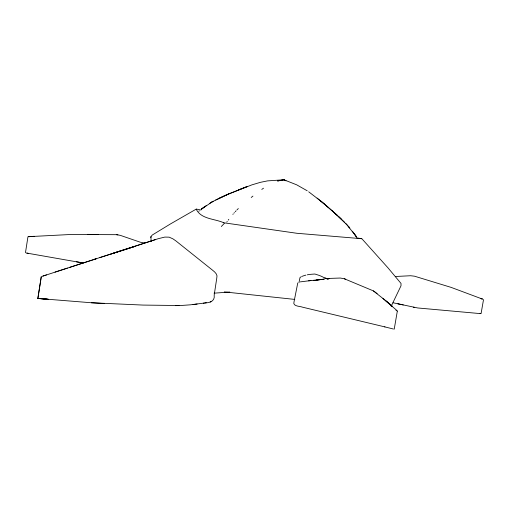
<?xml version="1.0" encoding="UTF-8"?>
<svg xmlns="http://www.w3.org/2000/svg" width="509" height="509" viewBox="0 0 509 509"><rect width="100%" height="100%" fill="white"/><g stroke="black" fill="none" stroke-linecap="round" stroke-linejoin="round"><path stroke-width="0.76" d="M41.242 276.871L37.851 298.446L91.315 302.753L143.112 305.082L180.517 305.534L190.461 304.821L204.217 303.065M25.463 252.763L27.957 236.685L29.567 236.691M41.006 278.391L37.889 298.389M196.239 209.244C201.182 219.315 214.671 218.641 223.782 222.764M41.064 277.799L41.248 276.635M397.338 311.037L395.932 310.197M394.227 329.151L397.351 310.961M298.942 282.8L299.979 277.621L301.252 276.661M481.069 313.639L483.544 299.489M391.192 306.253L400.997 285.823L401.016 283.43L387.979 267.842L361.848 238.708M297.765 282.94L294.087 301.544C292.045 306.583 300.234 306.119 302.594 307.194L384.957 326.924M226.804 222.039L227.249 221.434M228.255 220.085L228.815 219.354M232.855 214.378L233.243 213.933M234.032 213.036L234.433 212.59M235.26 211.687L236.112 210.79M221.326 226.518L224.348 223.356M236.984 209.893L238.327 208.556M204.962 302.957C209.842 302.791 215.11 301.239 214.187 295.086L216.751 278.258C218.304 273.874 213.659 271.195 210.904 268.879L175.853 240.872L172.895 238.829L169.115 237.156L164.814 237.086L158.318 238.676L113.456 253.221M198.764 211.28L199.324 210.809M251.217 197.467L252.935 196.105M206.533 205.381L201.316 209.212L212.584 201.621L228.617 193.961L251.936 184.856L260.474 182.317L267.486 180.892L283.958 179.785L296.69 184.824L307.201 190.78M201.316 209.212L204.618 206.718M261.766 189.418L263.509 188.196M209.695 203.326L213.188 201.284M211.407 202.302L211.992 201.958M196.296 209.078L170.464 223.935L152.127 235.113L150.906 236.908L151.148 241.533M215.695 199.948L228.624 193.961M218.336 198.625L224.017 195.971M225.525 195.303L247.508 186.409L238.645 189.812M46.535 274.898L42.145 276.336M43.042 276.043L96.086 258.82L69.243 267.486M67.411 268.084L55.08 272.092M155.309 239.637L94.229 259.386M111.108 253.959L134.872 246.426L99.923 257.554M210.955 301.761L210.185 301.996M313.264 280.618L324.316 279.117L316.471 280.014M307.302 274.815L308.257 274.65A62.995 51.638 -70.9 0 1 311.018 274.294L314.626 274.033A4.059 3.359 -74.3 0 1 315.141 274.096L318.545 275.191A61.226 50.461 -70.8 0 1 321.51 276.355L321.936 276.552A42.368 34.943 -72 0 1 325.588 278.658M203.415 303.179L206.349 302.747M300.31 281.871L310.91 280.561M193.026 304.535L197.123 304.032M308.607 280.828L321.612 279.441M229.801 292.026L214.047 293.171M34.281 236.278L28.752 236.653L70.605 234.496L116.434 234.681L120.245 235.336L140.446 242.259L144.779 242.978M31.119 236.5L28.752 236.647M395.296 276.502L410.553 275.738L414.498 276.19L451.146 287.394L482.36 299.05L481.12 298.567M326.224 278.518L340.317 278.035L344.3 278.754L373.237 290.824L384.441 299.642M326.759 278.62L329.119 278.538L328.629 278.55M175.49 305.648L178.996 305.585M87.472 234.363L98.383 234.414M45.396 298.656L37.851 298.459L48.54 299.337M45.956 298.878L37.857 298.459L47.973 299.171M91.315 302.753L104.154 303.542M116.478 234.687L117.903 234.814M480.044 313.576L480.553 313.627L417.704 307.964L397.936 303.797L403.281 304.955M294.762 299.413L224.272 291.899M26.239 252.992L83.164 262.981L76.496 261.791M27.022 253.126L28.606 253.399M356.523 237.811L361.74 238.708L296.881 233.281L223.845 222.789M200.991 210.001L196.525 209.116M393.056 302.779L398.235 303.86M414.689 307.461L413.454 307.194M384.651 326.848L393.444 329.024M326.39 278.55L327.217 278.817L325.76 278.289L326.982 278.728M345.579 279.225L344.3 278.754M326.307 278.493L327.821 279.059M481.139 298.573L482.354 299.044M324.857 277.749L328.4 279.225M285.301 180.485L283.958 179.785L277.679 180.969L283.958 179.785L286.001 180.86M373.377 290.893L374.026 291.275M308.696 191.798L321.79 201.876L337.569 215.581M384.098 299.496L396.346 309.987M374.929 291.911L375.744 292.567M375.928 292.713L377.15 293.693M317.139 198.103L324.844 204.433M387.101 301.869L386.108 301.067L392.102 306.138L390.053 304.344M320.244 200.603L327.841 206.998M387.056 301.792L382.94 298.401M388.074 302.67L390.358 304.611L389.029 303.472M326.352 205.719L333.56 211.979M332.173 210.751L346.89 224.711L356.523 236.952L352.393 231.207M334.928 213.188L341.304 219.074M338.841 216.751L344.758 222.478M345.84 223.597L349.339 227.459M348.875 226.912L349.81 228M353.927 233.243L356.516 236.946M302.053 276.362A42.839 35.242 -72 0 1 305.915 275.121M150.906 236.908L150.861 237.302L150.899 236.946M29.541 236.609L28.746 236.653L29.541 236.609"/></g></svg>
